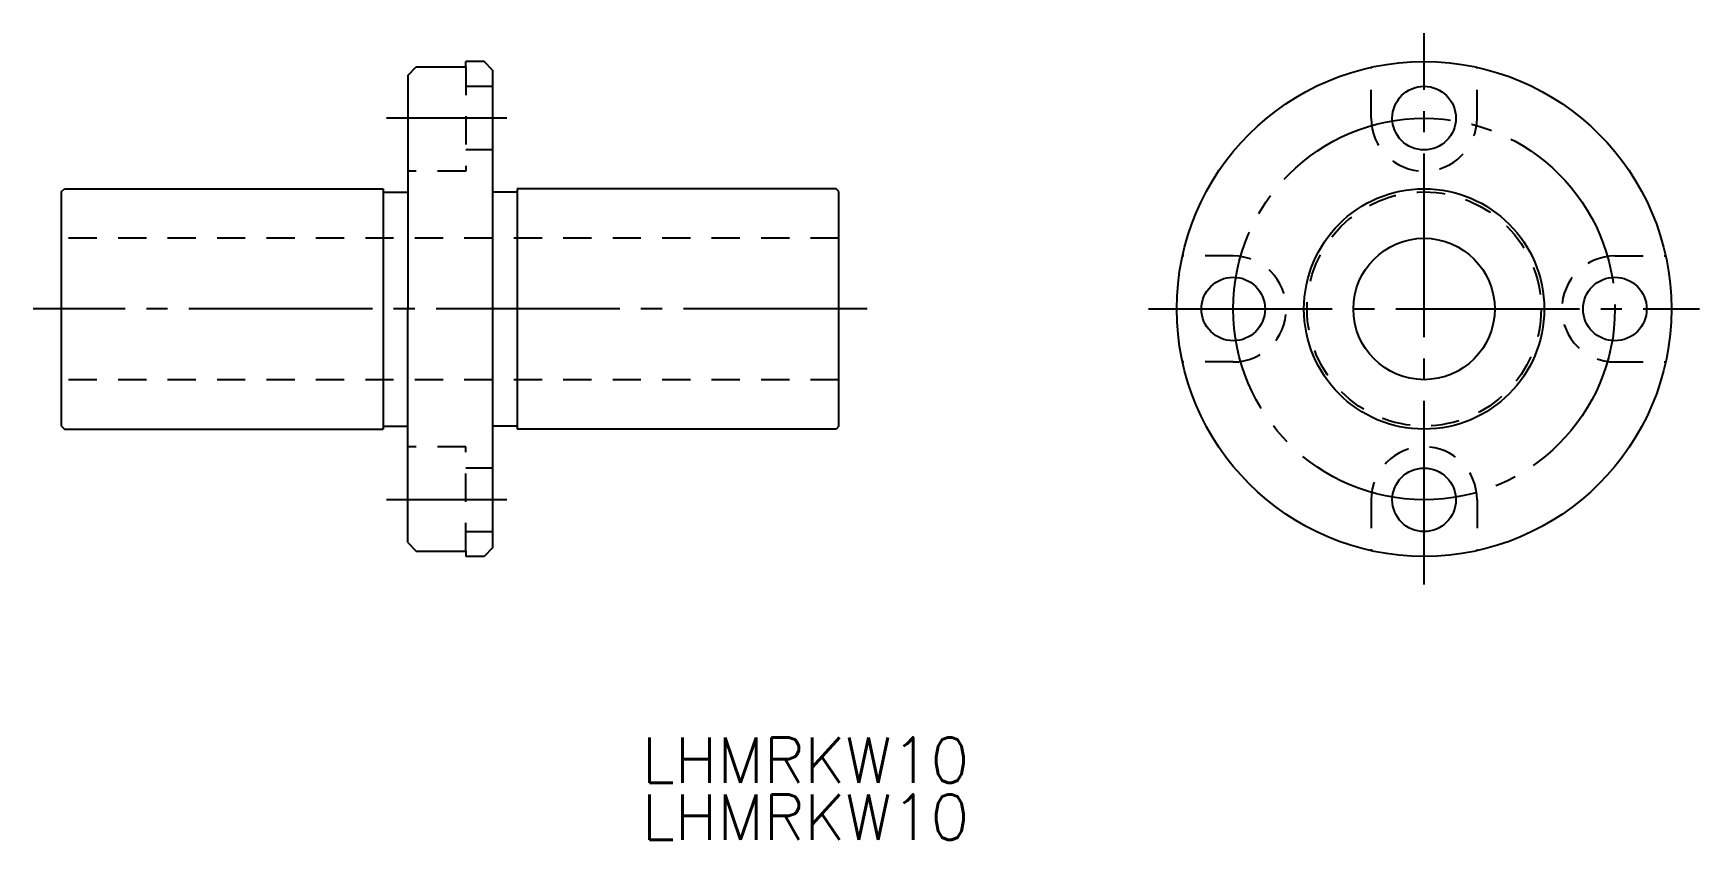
# Model space of a CAD drawing. Extents: x 395 to 513, y 236 to 293.
import ezdxf

# ---------------------------------------------------------------- set-up
doc = ezdxf.new("R2010")
doc.units = 0
doc.linetypes.add('CENTER', pattern=[17.5, 13, -1.5, 1.5, -1.5])
doc.linetypes.add('DASHED', pattern=[3.5, 2, -1.5])
doc.layers.get('0').update_dxf_attribs({"linetype": 'CONTINUOUS'})
doc.layers.get('DEFPOINTS').update_dxf_attribs({"linetype": 'CONTINUOUS'})
doc.layers.add('CENTER', color=1, linetype='CENTER')
doc.styles.get("Standard").update_dxf_attribs({"font": 'txt.shx', "bigfont": '@extfont2.shx'})

msp = doc.modelspace()

# ---------------------------------------------------------------- linework, layer by layer
at = {"color": 7, "linetype": 'CONTINUOUS'}
for p, q in [((421.33, 289.91), (421.93, 290.53)), ((421.93, 290.53), (425.43, 290.53)), ((426.73, 290.9), (425.43, 290.9)), ((425.43, 290.53), (425.43, 290.9)), ((427.33, 290.3), (426.73, 290.9)), ((427.33, 290.3), (427.33, 256.5)), ((421.33, 289.91), (421.33, 273.4)), ((396.83, 281.7), (397.03, 281.9)), ((397.03, 281.9), (419.58, 281.9)), ((419.58, 281.9), (419.58, 281.67)), ((451.63, 281.9), (429.08, 281.9)), ((429.08, 281.9), (429.08, 281.67)), ((451.83, 281.7), (451.63, 281.9)), ((396.83, 265.1), (396.83, 281.7)), ((419.58, 281.67), (419.58, 264.9)), ((419.58, 281.67), (421.33, 281.67)), ((429.08, 281.67), (427.33, 281.67)), ((429.08, 281.67), (429.08, 264.9)), ((451.83, 265.1), (451.83, 281.7)), ((421.33, 256.89), (421.33, 273.4)), ((396.83, 265.1), (397.03, 264.9)), ((397.03, 264.9), (419.58, 264.9)), ((419.58, 265.12), (421.33, 265.12)), ((429.08, 265.12), (427.33, 265.12)), ((451.63, 264.9), (429.08, 264.9)), ((451.83, 265.1), (451.63, 264.9)), ((421.33, 256.89), (421.93, 256.27)), ((421.93, 256.27), (425.43, 256.27)), ((425.43, 256.27), (425.43, 255.9)), ((426.73, 255.9), (425.43, 255.9)), ((427.33, 256.5), (426.73, 255.9))]:
    msp.add_line(p, q, dxfattribs=at)
at = {"color": 3, "linetype": 'DASHED'}
for p, q in [((425.43, 290.53), (425.43, 283.15)), ((489.49, 286.9), (489.49, 290.49)), ((496.99, 286.9), (496.99, 290.49)), ((425.43, 289.15), (427.33, 289.15)), ((427.34, 284.65), (425.43, 284.65)), ((425.43, 283.15), (421.33, 283.15)), ((451.83, 278.4), (396.83, 278.4)), ((479.74, 277.15), (476.15, 277.15)), ((506.74, 277.15), (510.33, 277.15)), ((479.74, 269.65), (476.15, 269.65)), ((506.74, 269.65), (510.33, 269.65)), ((451.83, 268.4), (396.83, 268.4)), ((425.43, 263.65), (421.33, 263.65)), ((425.43, 256.27), (425.43, 263.65)), ((427.34, 262.15), (425.44, 262.15)), ((489.49, 259.9), (489.49, 256.3)), ((496.99, 259.9), (496.99, 256.3)), ((425.43, 257.65), (427.33, 257.65))]:
    msp.add_line(p, q, dxfattribs=at)
at = {"color": 7, "linetype": 'CONTINUOUS'}
for centre, radius in [((493.24, 273.4), 17.5), ((493.24, 286.9), 2.25), ((493.24, 273.4), 8.5), ((493.24, 273.4), 5), ((479.74, 273.4), 2.25), ((506.74, 273.4), 2.25), ((493.24, 259.9), 2.25)]:
    msp.add_circle(centre, radius, dxfattribs=at)
at = {"color": 3, "linetype": 'DASHED'}
msp.add_circle((493.24, 273.4), 8.28, dxfattribs=at)
for centre, start, end in [((493.24, 286.9), 180, 0), ((479.74, 273.4), 270, 90), ((506.74, 273.4), 90, 270), ((493.24, 259.9), 0, 180)]:
    msp.add_arc(centre, 3.75, start, end, dxfattribs=at)
at = {"layer": 'CENTER', "color": 1, "linetype": 'CENTER'}
for p, q in [((493.24, 253.9), (493.24, 292.9)), ((428.33, 286.9), (419.83, 286.9)), ((453.83, 273.4), (394.83, 273.4)), ((473.74, 273.4), (512.74, 273.4)), ((428.33, 259.9), (419.83, 259.9))]:
    msp.add_line(p, q, dxfattribs=at)
msp.add_circle((493.24, 273.4), 13.5, dxfattribs=at)
at = {"layer": 'DEFPOINTS', "color": 7, "linetype": 'CONTINUOUS'}
msp.add_line((421.33, 269.5), (421.33, 269.53), dxfattribs=at)

# ---------------------------------------------------------------- texts
at = {"color": 7, "linetype": 'CONTINUOUS'}
for p in [(437.88, 239.89), (437.88, 235.86)]:
    msp.add_text('LHMRKW10', height=3.2, dxfattribs=at).set_placement(p)

doc.saveas('drawing.dxf')
